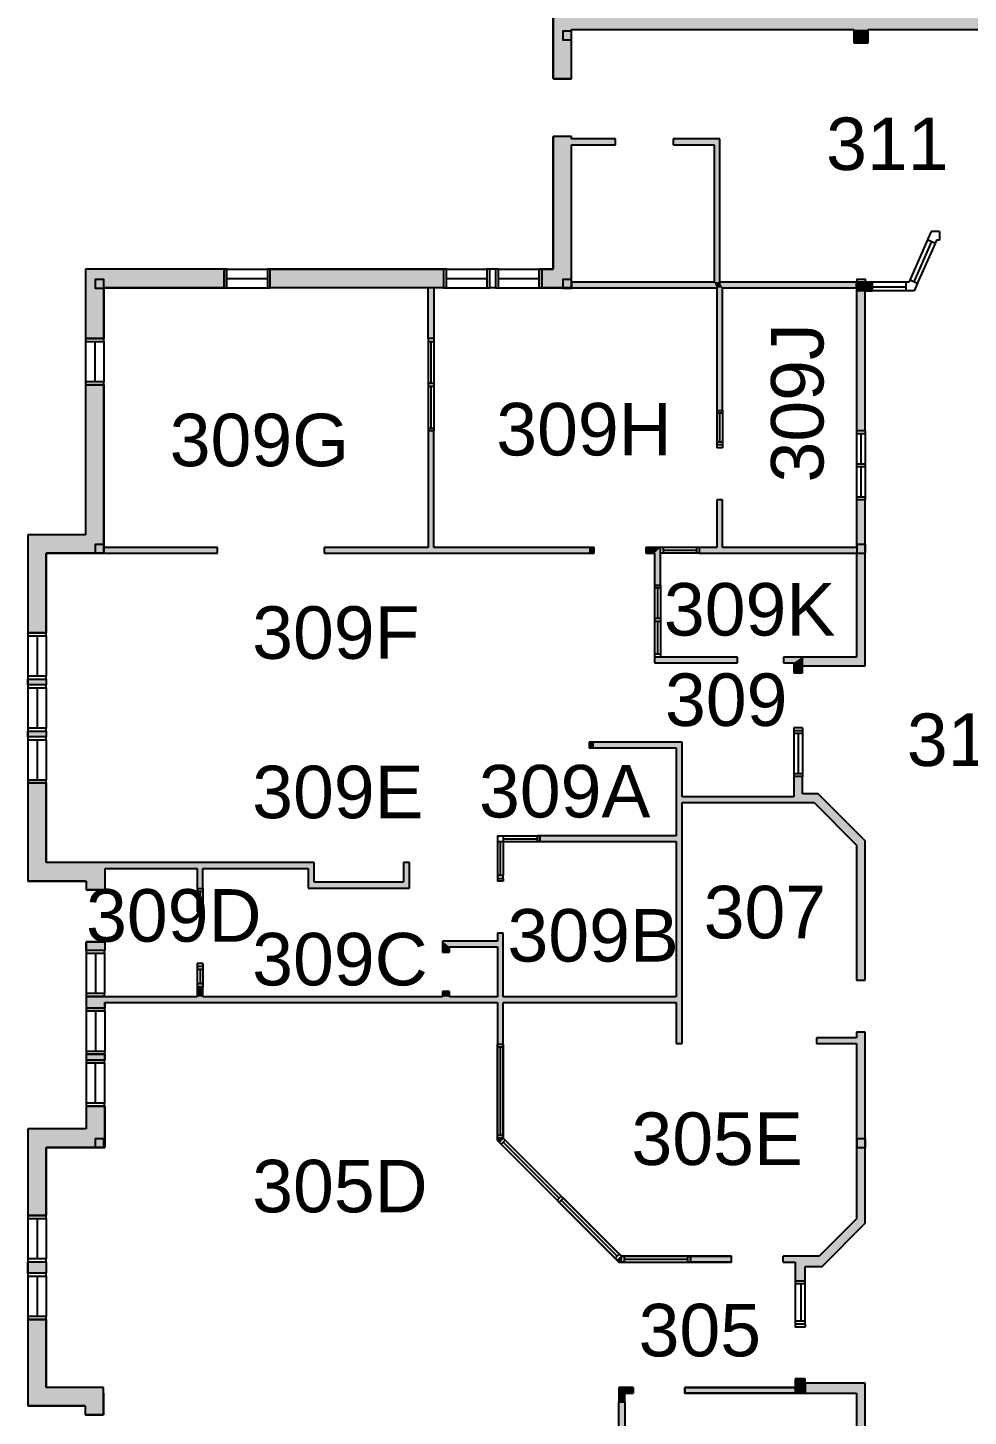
# Model space of a CAD drawing. Extents: x 17496 to 132343, y 22085 to 108769.
# Drawn here: x 17496 to 33788, y 45041 to 69098 of the extents above; entities that cross this region are included whole.
import ezdxf

# ---------------------------------------------------------------- set-up
doc = ezdxf.new("R2010")
doc.units = 0
doc.header["$LTSCALE"] = 500
doc.layers.get('0').update_dxf_attribs({"linetype": 'CONTINUOUS'})
for name, color, linetype in [('ROOM_NUMBERS', 7, 'CONTINUOUS'), ('SC1', 7, 'CONTINUOUS'), ('SOLID', 7, 'CONTINUOUS'), ('WALLS', 7, 'CONTINUOUS'), ('WINDOWS', 7, 'CONTINUOUS')]:
    doc.layers.add(name, color=color, linetype=linetype)
doc.styles.add('STANDARD_2', font='arial.ttf')

# ---------------------------------------------------------------- blocks, each defined once
blk = doc.blocks.new('A1001DAJ', base_point=(395.214, 332.451))
for p, q in [((395.214, 333.451), (395.214, 332.451)), ((396.214, 333.451), (395.214, 333.451)), ((396.214, 332.451), (396.214, 333.451)), ((395.214, 332.451), (396.214, 332.451))]:
    blk.add_line(p, q)
blk = doc.blocks.new('*U50')
at = {"layer": 'SOLID'}
for points in [[(40450, 62352), (40450, 62604), (40590, 62352)], [(40590, 62352), (40450, 62604), (40590, 62604)], [(40350, 61439), (40350, 62502), (40379, 61439)], [(40379, 61439), (40350, 62502), (40379, 62502)], [(40379, 61439), (40379, 62502), (40450, 61439)], [(40450, 61439), (40379, 62502), (40450, 62502)], [(40590, 62352), (40590, 62520), (40682, 62352)], [(40682, 62352), (40590, 62520), (40682, 62520)], [(40682, 62352), (40682, 62520), (40832, 62352)], [(40832, 62352), (40682, 62520), (40832, 62520)], [(40832, 62352), (40832, 62520), (44473, 62352)], [(44473, 62352), (40832, 62520), (44473, 62520)], [(44473, 62352), (44473, 62520), (44520, 62352)], [(44520, 62352), (44473, 62520), (44520, 62520)], [(44520, 49328), (44520, 62520), (44670, 49328)], [(44670, 49328), (44520, 62520), (44670, 62520)], [(44670, 62352), (44670, 62520), (44699, 62352)], [(44699, 62352), (44670, 62520), (44699, 62520)], [(44699, 62352), (44699, 62520), (44840, 62352)], [(44840, 62352), (44699, 62520), (44840, 62520)], [(44840, 62352), (44840, 62520), (47697, 62352)], [(47697, 62352), (44840, 62520), (47697, 62520)], [(47697, 62352), (47697, 62520), (48748, 62352)], [(48748, 62352), (47697, 62520), (48748, 62520)], [(49648, 62352), (49648, 62520), (49970, 62352)], [(49970, 62352), (49648, 62520), (49970, 62520)], [(49970, 62352), (49970, 62520), (50924, 62352)], [(50924, 62352), (49970, 62520), (50924, 62520)], [(40275, 61439), (40275, 61563), (40303, 61439)], [(40303, 61439), (40275, 61563), (40303, 61563)], [(40303, 61439), (40303, 61563), (40350, 61439)], [(40350, 61439), (40303, 61563), (40350, 61563)], [(40350, 59102), (40350, 60126), (40379, 59102)], [(40379, 59102), (40350, 60126), (40379, 60126)], [(40379, 59102), (40379, 60126), (40450, 59102)], [(40450, 59102), (40379, 60126), (40450, 60126)], [(40450, 59908), (40450, 60008), (40590, 59908)], [(40590, 59908), (40450, 60008), (40590, 60008)], [(40590, 59908), (40590, 60008), (40682, 59908)], [(40682, 59908), (40590, 60008), (40682, 60008)], [(40682, 59908), (40682, 60008), (40832, 59908)], [(40832, 59908), (40682, 60008), (40832, 60008)], [(40832, 59908), (40832, 60008), (44473, 59908)], [(44473, 59908), (40832, 60008), (44473, 60008)], [(44473, 59908), (44473, 60008), (44520, 59908)], [(44520, 59908), (44473, 60008), (44520, 60008)], [(28355, 58095), (28355, 58195), (29789, 58095)], [(29789, 58095), (28355, 58195), (29789, 58195)], [(40350, 57378), (40350, 57702), (40379, 57378)], [(40379, 57378), (40350, 57702), (40379, 57702)], [(40379, 57378), (40379, 57702), (40450, 57378)], [(40450, 57378), (40379, 57702), (40450, 57702)], [(40450, 57483), (40450, 57583), (40590, 57483)], [(40590, 57483), (40450, 57583), (40590, 57583)], [(40590, 57483), (40590, 57583), (40682, 57483)], [(40682, 57483), (40590, 57583), (40682, 57583)], [(40682, 57483), (40682, 57583), (40832, 57483)], [(40832, 57483), (40682, 57583), (40832, 57583)], [(40832, 57483), (40832, 57583), (44473, 57483)], [(44473, 57483), (40832, 57583), (44473, 57583)], [(44473, 57483), (44473, 57583), (44520, 57483)], [(44520, 57483), (44473, 57583), (44520, 57583)], [(40350, 54051), (40350, 55978), (40379, 54051)], [(40379, 54051), (40350, 55978), (40379, 55978)], [(40379, 54051), (40379, 55978), (40450, 54051)], [(40450, 54051), (40379, 55978), (40450, 55978)], [(40450, 55058), (40450, 55158), (40590, 55058)], [(40590, 55058), (40450, 55158), (40590, 55158)], [(40590, 55058), (40590, 55158), (40682, 55058)], [(40682, 55058), (40590, 55158), (40682, 55158)], [(40682, 55058), (40682, 55158), (40832, 55058)], [(40832, 55058), (40682, 55158), (40832, 55158)], [(40832, 55058), (40832, 55158), (44473, 55058)], [(44473, 55058), (40832, 55158), (44473, 55158)], [(44473, 55058), (44473, 55158), (44520, 55058)], [(44520, 55058), (44473, 55158), (44520, 55158)], [(40350, 52368), (40303, 52414), (40350, 52460)], [(40350, 52368), (40350, 52651), (40379, 52338)], [(40379, 52338), (40350, 52651), (40379, 52651)], [(40379, 52338), (40379, 52651), (40450, 52409)], [(40450, 52409), (40379, 52651), (40450, 52651)], [(40450, 52409), (40450, 52533), (40590, 52409)], [(40590, 52409), (40450, 52533), (40590, 52533)], [(40590, 52409), (40590, 52533), (40682, 52409)], [(40682, 52409), (40590, 52533), (40682, 52533)], [(40682, 52409), (40682, 52533), (40832, 52409)], [(40832, 52409), (40682, 52533), (40832, 52533)], [(40832, 52409), (40832, 52533), (44473, 52409)], [(44473, 52409), (40832, 52533), (44473, 52533)], [(44473, 52409), (44473, 52533), (44520, 52409)], [(44520, 52409), (44473, 52533), (44520, 52533)], [(39667, 51626), (39131, 51242), (39667, 51778)], [(39667, 51626), (39667, 51778), (39705, 51664)], [(39705, 51664), (39667, 51778), (39705, 51740)], [(39705, 51664), (39705, 51740), (39743, 51702)], [(39131, 51090), (39131, 51242), (39667, 51626)], [(39105, 49240), (39005, 51116), (39105, 51216)], [(39005, 49240), (39005, 51116), (39105, 49240)], [(39131, 51090), (39105, 51216), (39131, 51242)], [(39105, 51064), (39105, 51216), (39131, 51090)], [(44670, 49328), (44670, 49848), (44699, 49328)], [(44699, 49328), (44670, 49848), (44699, 49848)], [(44699, 49328), (44699, 49848), (44840, 49328)], [(44840, 49328), (44699, 49848), (44840, 49848)], [(44840, 49528), (44840, 49848), (47697, 49528)], [(47697, 49528), (44840, 49848), (47697, 49848)], [(39105, 49240), (39105, 49340), (39131, 49240)], [(39131, 49240), (39105, 49340), (39131, 49340)], [(39131, 49240), (39131, 49340), (39667, 49240)], [(39667, 49240), (39131, 49340), (39667, 49340)], [(39667, 49240), (39667, 49340), (39705, 49240)], [(39705, 49240), (39667, 49340), (39705, 49340)], [(39705, 48090), (39705, 49340), (39743, 48090)], [(39743, 48090), (39705, 49340), (39743, 49340)], [(39743, 48090), (39743, 49340), (39805, 48090)], [(39805, 48090), (39743, 49340), (39805, 49340)], [(39005, 47440), (39005, 48240), (39105, 47440)], [(39105, 47440), (39005, 48240), (39105, 48240)], [(39105, 47440), (39105, 48240), (39131, 47440)], [(39131, 47440), (39105, 48240), (39131, 48240)], [(39131, 48090), (39131, 48240), (39667, 48090)], [(39667, 48090), (39131, 48240), (39667, 48240)], [(39667, 48090), (39667, 48240), (39705, 48090)], [(39705, 48090), (39667, 48240), (39705, 48240)], [(39805, 48090), (39805, 48240), (40275, 48090)], [(40275, 48090), (39805, 48240), (40275, 48240)], [(40275, 48090), (40275, 48240), (40303, 48090)], [(40303, 48090), (40275, 48240), (40303, 48240)], [(40303, 48090), (40303, 48240), (40350, 48090)], [(40350, 48090), (40303, 48240), (40350, 48240)], [(40350, 48090), (40350, 48240), (40379, 48090)], [(40379, 48090), (40350, 48240), (40379, 48240)], [(40379, 48090), (40379, 48240), (40450, 48090)], [(40450, 48090), (40379, 48240), (40450, 48240)], [(40450, 48090), (40450, 48240), (40590, 48090)], [(40590, 48090), (40450, 48240), (40590, 48240)], [(40590, 48090), (40590, 48240), (40682, 48090)], [(40682, 48090), (40590, 48240), (40682, 48240)], [(40682, 47066), (40682, 48240), (40832, 47066)], [(40832, 47066), (40682, 48240), (40832, 48240)], [(44520, 46298), (44520, 47728), (44670, 46148)], [(44670, 46148), (44520, 47728), (44670, 47728)], [(44670, 46148), (44670, 47728), (44699, 46119)], [(44699, 46119), (44670, 47728), (44699, 47728)], [(44699, 46119), (44699, 47728), (44840, 46260)], [(44840, 46260), (44699, 47728), (44840, 47728)], [(38905, 47440), (38905, 47590), (39005, 47440)], [(39005, 47440), (38905, 47590), (39005, 47590)], [(40832, 47440), (40832, 47590), (44473, 47440)], [(44473, 47440), (40832, 47590), (44473, 47590)], [(44473, 47440), (44473, 47590), (44520, 47440)], [(44520, 47440), (44473, 47590), (44520, 47590)], [(44520, 46298), (44473, 46345), (44520, 46393)]]:
    blk.add_solid(points, dxfattribs=at)
blk = doc.blocks.new('*U51')
at = {"layer": 'SOLID'}
for points in [[(24430, 59993), (24430, 62113), (24530, 59993)], [(24530, 59993), (24430, 62113), (24530, 62113)], [(18816, 59993), (18816, 60093), (20780, 59993)], [(20780, 59993), (18816, 60093), (20780, 60093)], [(22630, 59993), (22630, 60093), (24430, 59993)], [(24430, 59993), (22630, 60093), (24430, 60093)], [(24530, 59993), (24530, 60093), (27220, 59993)], [(27220, 59993), (24530, 60093), (27220, 60093)], [(27220, 59993), (27220, 60093), (27305, 59993)], [(27305, 59993), (27220, 60093), (27305, 60093)], [(28205, 59993), (28205, 60093), (28355, 59993)], [(28355, 59993), (28205, 60093), (28355, 60093)], [(28355, 59443), (28355, 60093), (28455, 59443)], [(28455, 59443), (28355, 60093), (28455, 60093)], [(27220, 56622), (27220, 56722), (27305, 56622)], [(27305, 56622), (27220, 56722), (27305, 56722)], [(27305, 56622), (27305, 56722), (27890, 56621)], [(27890, 56621), (27305, 56722), (27890, 56721)]]:
    blk.add_solid(points, dxfattribs=at)
blk = doc.blocks.new('*U53')
at = {"layer": 'SOLID'}
for points in [[(18506, 53113), (18506, 53263), (18830, 53113)], [(18830, 53113), (18506, 53263), (18830, 53263)]]:
    blk.add_solid(points, dxfattribs=at)
blk = doc.blocks.new('*U78')
at = {"layer": 'SOLID'}
for points in [[(28881, 45438), (28881, 45538), (30789, 45438)], [(30789, 45438), (28881, 45538), (30789, 45538)]]:
    blk.add_solid(points, dxfattribs=at)
blk = doc.blocks.new('*U79')
at = {"layer": 'SOLID'}
for points in [[(27737, 44390), (27737, 45290), (27837, 44390)], [(27837, 44390), (27737, 45290), (27837, 45290)]]:
    blk.add_solid(points, dxfattribs=at)
blk = doc.blocks.new('*U80')
at = {"layer": 'SOLID'}
for points in [[(28979, 47712), (28979, 47812), (29683, 47712)], [(29683, 47712), (28979, 47812), (29683, 47812)]]:
    blk.add_solid(points, dxfattribs=at)
blk = doc.blocks.new('*U85')
at = {"layer": 'SOLID'}
for points in [[(21696, 64593), (21696, 64913), (24700, 64593)], [(24700, 64593), (21696, 64913), (24700, 64913)]]:
    blk.add_solid(points, dxfattribs=at)

msp = doc.modelspace()

# ---------------------------------------------------------------- linework, layer by layer
at = {"layer": 'SC1', "flags": 128}
for points in [[(26916, 68888), (26916, 69038), (26766, 69038), (26766, 68888)], [(32006, 68888), (32006, 69038), (31856, 69038), (31856, 68888)], [(18816, 64588), (18816, 64738), (18666, 64738), (18666, 64588)], [(26916, 64588), (26916, 64738), (26766, 64738), (26766, 64588)], [(32006, 64588), (32006, 64738), (31856, 64738), (31856, 64588)], [(18816, 59993), (18816, 60143), (18666, 60143), (18666, 59993)], [(32006, 59993), (32006, 60143), (31856, 60143), (31856, 59993)], [(18816, 49698), (18816, 49848), (18666, 49848), (18666, 49698)], [(32006, 49698), (32006, 49848), (31856, 49848), (31856, 49698)]]:
    msp.add_lwpolyline(points, close=True, dxfattribs=at)
at = {"layer": 'SOLID'}
for p, q in [((26916, 64693), (26916, 64593)), ((31855, 64593), (31855, 64693)), ((32005, 64538), (31855, 64538)), ((30914, 58045), (30914, 58195)), ((30789, 45538), (30789, 45438)), ((30965, 45614), (30965, 45438))]:
    msp.add_line(p, q, dxfattribs=at)
msp.add_lwpolyline([(21696, 64913), (24700, 64913), (24700, 64593), (21696, 64593)], close=True, dxfattribs=at)
for points in [[(26916, 71768), (26596, 71768), (26916, 68214), (26596, 68214)], [(52206, 69268), (52101, 69068), (26916, 69268), (26916, 69068)], [(31804, 69068), (32055, 69068), (31804, 68837), (32055, 68837)], [(26916, 67214), (26596, 67214), (26916, 64593), (26596, 64913)], [(27676, 67171), (27676, 67071), (26916, 67171), (26916, 67071)], [(28676, 67171), (28676, 67071), (29486, 67171), (29386, 67071)], [(29486, 67171), (29386, 67071), (29486, 64693), (29386, 64693)], [(18816, 63713), (18496, 63713), (18816, 64593), (18496, 64913)], [(18816, 64593), (18496, 64913), (20896, 64593), (20896, 64913)], [(26916, 64593), (26596, 64913), (26400, 64593), (26400, 64913)], [(24430, 64593), (24530, 64593), (24430, 63713), (24530, 63713)], [(29386, 64693), (29430, 64593), (26916, 64693), (26916, 64593)], [(29486, 64693), (29386, 64693), (29530, 64593), (29430, 64593)], [(29530, 64593), (29430, 64593), (29530, 62469), (29430, 62469)], [(31855, 64693), (31855, 64593), (29486, 64693), (29530, 64593)], [(32130, 64690), (32130, 64538), (31855, 64693), (31855, 64538)], [(32005, 64538), (31855, 64538), (32005, 62119), (31855, 62119)], [(18496, 62913), (18816, 62913), (18496, 60313), (18816, 59993)], [(24430, 62113), (24530, 62113), (24430, 60093), (24530, 60093)], [(29430, 60093), (29530, 60093), (29430, 60919), (29530, 60919)], [(32005, 60919), (31855, 60919), (32005, 58045), (31855, 58195)], [(17496, 58613), (17816, 58613), (17496, 60313), (17816, 59993)], [(17496, 60313), (17816, 59993), (18496, 60313), (18816, 59993)], [(18816, 60093), (18816, 59993), (20780, 60093), (20780, 59993)], [(27305, 60093), (27305, 59993), (22624, 60091), (22630, 59993)], [(28455, 60093), (28355, 59993), (28205, 60093), (28205, 59993)], [(28455, 59443), (28355, 59443), (28455, 60093), (28355, 59993)], [(31855, 60093), (31855, 59993), (29129, 60093), (29129, 59993)], [(29789, 58195), (29789, 58095), (28355, 58195), (28355, 58095)], [(30764, 58095), (30914, 58195), (30589, 58095), (30589, 58195)], [(30764, 57919), (30914, 57919), (30764, 58095), (30914, 58195)], [(31855, 58195), (32005, 58045), (30914, 58195), (30914, 58045)], [(17496, 57813), (17496, 57713), (17816, 57813), (17816, 57713)], [(17816, 56913), (17816, 56813), (17496, 56913), (17496, 56813)], [(27220, 56722), (27220, 56622), (28830, 56721), (28730, 56621)], [(28830, 56721), (28730, 56621), (28830, 51497), (28730, 51497)], [(30914, 56123), (30764, 56123), (30914, 55823), (30764, 55773)], [(17496, 56013), (17816, 56013), (17496, 54313), (17813, 54625)], [(31191, 55823), (31118, 55673), (30914, 55823), (30764, 55773)], [(32005, 55008), (31855, 54935), (31191, 55823), (31118, 55673)], [(30764, 55773), (31118, 55673), (28830, 55773), (28830, 55673)], [(26369, 55097), (26368, 54997), (28730, 55097), (28730, 54997)], [(32005, 52597), (31855, 52597), (32005, 55008), (31855, 54935)], [(17813, 54625), (17496, 54313), (18830, 54633), (18506, 54313)], [(18506, 54163), (18835, 54164), (18506, 54313), (18830, 54633)], [(22455, 54633), (22355, 54533), (18830, 54633), (18831, 54533)], [(22455, 54292), (22355, 54192), (22455, 54633), (22355, 54533)], [(24007, 54633), (24107, 54633), (24007, 54292), (24107, 54192)], [(20530, 54533), (20430, 54533), (20530, 54183), (20430, 54183)], [(24007, 54292), (24107, 54192), (22455, 54292), (22355, 54192)], [(25631, 53409), (25731, 53409), (25631, 51485), (25731, 51485)], [(24804, 53080), (24680, 53080), (24804, 53171), (24680, 53271)], [(24804, 53171), (24680, 53271), (25631, 53171), (25631, 53271)], [(20530, 52483), (20430, 52483), (20530, 52308), (20430, 52308)], [(18507, 52313), (18510, 52113), (18827, 52313), (18830, 52113)], [(25631, 52308), (25631, 52208), (18830, 52308), (18830, 52208)], [(24804, 52308), (24680, 52308), (24804, 52398), (24680, 52398)], [(28730, 52308), (28730, 52208), (25731, 52308), (25731, 52208)], [(31855, 51497), (31855, 51597), (31160, 51497), (31160, 51597)], [(32005, 51697), (31855, 51697), (32005, 48386), (31855, 48459)], [(18510, 51313), (18506, 51213), (18830, 51313), (18826, 51213)], [(18506, 50018), (18830, 49698), (18506, 50413), (18826, 50413)], [(17496, 48518), (17816, 48518), (17496, 50018), (17816, 49698)], [(17496, 50018), (17816, 49698), (18506, 50018), (18830, 49698)], [(25731, 49860), (25631, 49860), (25660, 49789), (25631, 49819)], [(32005, 48386), (31855, 48459), (31255, 47636), (31208, 47812)], [(17496, 47718), (17496, 47518), (17816, 47718), (17816, 47518)], [(27708, 47741), (27737, 47712), (27779, 47812), (27779, 47712)], [(30583, 47812), (30583, 47712), (31208, 47812), (30789, 47712)], [(31208, 47812), (30789, 47712), (31255, 47636), (30965, 47636)], [(30789, 47712), (30965, 47636), (30789, 47386), (30965, 47386)], [(17816, 45538), (17496, 45218), (17816, 46718), (17496, 46718)], [(18809, 45538), (18489, 45218), (17816, 45538), (17496, 45218)], [(18809, 45063), (18489, 45063), (18809, 45538), (18489, 45218)], [(27837, 45290), (27737, 45290), (27837, 45438), (27737, 45538)], [(27981, 45538), (27981, 45438), (27737, 45538), (27837, 45438)], [(30965, 45686), (30789, 45686), (30965, 45614), (30789, 45538)], [(30789, 45538), (30965, 45614), (30789, 45438), (30965, 45438)], [(30965, 45614), (30965, 45438), (32005, 45614), (31855, 45438)], [(32005, 42634), (31855, 42634), (32005, 45614), (31855, 45438)]]:
    msp.add_solid(points, dxfattribs=at)
at = {"layer": 'WALLS'}
for p, q in [((26596, 68214), (26596, 71768)), ((26596, 71768), (26596, 68214)), ((26916, 68214), (26916, 69068)), ((26916, 68214), (26916, 69068)), ((26916, 69068), (31804, 69068)), ((31804, 69068), (31804, 68837)), ((32055, 68837), (32055, 69068)), ((32055, 69068), (35061, 69068)), ((31804, 68837), (32055, 68837)), ((26916, 68214), (26596, 68214)), ((26596, 68214), (26916, 68214)), ((26916, 67214), (26596, 67214)), ((26596, 64913), (26596, 67214)), ((26916, 67214), (26596, 67214)), ((26596, 67214), (26596, 64913)), ((26916, 67171), (26916, 67214)), ((26916, 67171), (26916, 67214)), ((27676, 67171), (26916, 67171)), ((27676, 67071), (27676, 67171)), ((29486, 67171), (28676, 67171)), ((28676, 67171), (28676, 67071)), ((29487, 64689), (29486, 67171)), ((26916, 64693), (26916, 67071)), ((26916, 64693), (26916, 67071)), ((26916, 67071), (27676, 67071)), ((27676, 67071), (27676, 67071)), ((28676, 67071), (29386, 67071)), ((29386, 67071), (29386, 64693)), ((18496, 64913), (18496, 63713)), ((20896, 64913), (18496, 64913)), ((18496, 64913), (18496, 63713)), ((20896, 64913), (18496, 64913)), ((18496, 64913), (18496, 64913)), ((20896, 64593), (20896, 64913)), ((24700, 64913), (21696, 64913)), ((21696, 64593), (21696, 64913)), ((21696, 64913), (24700, 64913)), ((24700, 64913), (24700, 64593)), ((26596, 64913), (26400, 64913)), ((26400, 64913), (26400, 64593)), ((26402, 64913), (26596, 64913)), ((18816, 64593), (18816, 63713)), ((20896, 64593), (18816, 64593)), ((18816, 63713), (18816, 64593)), ((18816, 64593), (20896, 64593)), ((24430, 64593), (21696, 64593)), ((24430, 64593), (21696, 64593)), ((24430, 63713), (24430, 64593)), ((24700, 64593), (24530, 64593)), ((24700, 64593), (24530, 64593)), ((24530, 64593), (24530, 63713)), ((26916, 64593), (26400, 64593)), ((26400, 64593), (29430, 64593)), ((29386, 64693), (26916, 64693)), ((29430, 64593), (29430, 62469)), ((32130, 64690), (29487, 64689)), ((29530, 62469), (29530, 64593)), ((29530, 64593), (31855, 64593)), ((31855, 64593), (31855, 62119)), ((32005, 62119), (32005, 64538)), ((32005, 64538), (32130, 64538)), ((32130, 64538), (32130, 64690)), ((18496, 63713), (18816, 63713)), ((24530, 63713), (24430, 63713)), ((18496, 62913), (18496, 60313)), ((18496, 62913), (18496, 60313)), ((18816, 62913), (18496, 62913)), ((18816, 62913), (18816, 59993)), ((18816, 60093), (18816, 62913)), ((29430, 62469), (29530, 62469)), ((24430, 62113), (24430, 60093)), ((24530, 62113), (24430, 62113)), ((24530, 60093), (24530, 62113)), ((31855, 62119), (32005, 62119)), ((29530, 60919), (29430, 60919)), ((29430, 60919), (29430, 60093)), ((29530, 60093), (29530, 60919)), ((32005, 60919), (31855, 60919)), ((31855, 60919), (31855, 60093)), ((32005, 58045), (32005, 60919)), ((18496, 60313), (17496, 60313)), ((17496, 60313), (17496, 58613)), ((18496, 60313), (17496, 60313)), ((17496, 60313), (17496, 58613)), ((17816, 59993), (17816, 58613)), ((18816, 59993), (17816, 59993)), ((17816, 58613), (17816, 59993)), ((17816, 59993), (20780, 59993)), ((20780, 60093), (18816, 60093)), ((20780, 59993), (20780, 60093)), ((24430, 60093), (22630, 60093)), ((22630, 60093), (22630, 59993)), ((22630, 59993), (27305, 59993)), ((27305, 60093), (24530, 60093)), ((27305, 59993), (27305, 60093)), ((28205, 60093), (28205, 59993)), ((28455, 60093), (28205, 60093)), ((28205, 59993), (28355, 59993)), ((28355, 59993), (28355, 59443)), ((28455, 59443), (28455, 60093)), ((29129, 60093), (29129, 59993)), ((29430, 60093), (29129, 60093)), ((29129, 59993), (31855, 59993)), ((31855, 60093), (29530, 60093)), ((31855, 59993), (31855, 58195)), ((28355, 59443), (28455, 59443)), ((17496, 58613), (17816, 58613)), ((28355, 58195), (28355, 58095)), ((29789, 58195), (28355, 58195)), ((28355, 58095), (29789, 58095)), ((29789, 58095), (29789, 58195)), ((31855, 58195), (30589, 58195)), ((30589, 58195), (30589, 58095)), ((30589, 58095), (30764, 58095)), ((30764, 58095), (30764, 57919)), ((30914, 57919), (30914, 58045)), ((30914, 58045), (32005, 58045)), ((30764, 57919), (30914, 57919)), ((28830, 56721), (27220, 56722)), ((27220, 56722), (27220, 56622)), ((27220, 56622), (28730, 56621)), ((28730, 56621), (28730, 55097)), ((28830, 55773), (28830, 56721)), ((30914, 56123), (30764, 56123)), ((30764, 56123), (30764, 55773)), ((30914, 55823), (30914, 56123)), ((17496, 56013), (17496, 54313)), ((17496, 56013), (17496, 54313)), ((17813, 56013), (17496, 56013)), ((17816, 56013), (17816, 54633)), ((17816, 54633), (17816, 56013)), ((31191, 55823), (30914, 55823)), ((32005, 55008), (31191, 55823)), ((30764, 55773), (28830, 55773)), ((28830, 51497), (28830, 55673)), ((28830, 55673), (31118, 55673)), ((31118, 55673), (31855, 54935)), ((26369, 55097), (26368, 54997)), ((28730, 55097), (26369, 55097)), ((26368, 54997), (28730, 54997)), ((28730, 54997), (28730, 52308)), ((31855, 54935), (31855, 52597)), ((32005, 52597), (32005, 55008)), ((22455, 54633), (17816, 54633)), ((18830, 54633), (17830, 54633)), ((22455, 54292), (22455, 54633)), ((24107, 54633), (24007, 54633)), ((24007, 54633), (24007, 54292)), ((24107, 54192), (24107, 54633)), ((18830, 54533), (18830, 54167)), ((18835, 54164), (18835, 54533)), ((18835, 54533), (20430, 54533)), ((20430, 54533), (20430, 54183)), ((20530, 54183), (20530, 54533)), ((20530, 54533), (22355, 54533)), ((22355, 54533), (22355, 54192)), ((18506, 54313), (17496, 54313)), ((17496, 54313), (18506, 54313)), ((18506, 54313), (18506, 54163)), ((18506, 54313), (18506, 54163)), ((18506, 54163), (18835, 54164)), ((18830, 54163), (18506, 54163)), ((20430, 54183), (20530, 54183)), ((22355, 54192), (24107, 54192)), ((24007, 54292), (22455, 54292)), ((25731, 53409), (25631, 53409)), ((25631, 53409), (25631, 53271)), ((25731, 52308), (25731, 53409)), ((18830, 53263), (18506, 53263)), ((18506, 53213), (18506, 53113)), ((18830, 53263), (18830, 53208)), ((18830, 53213), (18830, 53113)), ((25631, 53271), (24680, 53271)), ((24680, 53271), (24680, 53080)), ((24804, 53080), (24804, 53171)), ((24804, 53171), (25631, 53171)), ((25631, 53171), (25631, 52308)), ((24680, 53080), (24804, 53080)), ((20530, 52483), (20430, 52483)), ((20430, 52483), (20430, 52308)), ((20530, 52308), (20530, 52483)), ((31855, 52597), (32005, 52597)), ((18507, 52313), (18506, 52113)), ((18827, 52313), (18507, 52313)), ((18827, 52308), (18827, 52313)), ((20430, 52308), (18827, 52308)), ((18830, 52113), (18830, 52208)), ((18830, 52208), (25631, 52208)), ((24680, 52308), (20530, 52308)), ((24804, 52398), (24680, 52398)), ((24680, 52398), (24680, 52308)), ((24804, 52308), (24804, 52398)), ((25631, 52308), (24804, 52308)), ((25631, 52208), (25631, 51483)), ((28730, 52308), (25731, 52308)), ((25731, 51483), (25731, 52208)), ((25731, 52208), (28730, 52208)), ((28730, 52208), (28730, 51497)), ((18506, 52113), (18830, 52113)), ((25631, 51485), (25731, 51485)), ((28730, 51497), (28830, 51497)), ((31855, 51597), (31160, 51597)), ((31160, 51597), (31160, 51497)), ((31160, 51497), (31855, 51497)), ((31855, 51697), (31855, 51597)), ((32005, 51697), (31855, 51697)), ((31855, 51497), (31855, 48459)), ((32005, 48386), (32005, 51697)), ((18506, 50417), (18506, 50018)), ((18506, 50413), (18506, 50018)), ((18830, 50413), (18506, 50413)), ((18830, 50417), (18830, 49698)), ((18830, 49698), (18830, 50413)), ((18506, 50018), (17496, 50018)), ((17496, 50018), (17496, 48518)), ((18506, 50018), (17496, 50018)), ((17496, 50018), (17496, 48518)), ((17816, 49698), (17816, 48518)), ((18830, 49698), (17816, 49698)), ((17816, 48518), (17816, 49698)), ((17816, 49698), (18830, 49698)), ((17496, 48518), (17816, 48518)), ((31855, 48459), (31208, 47812)), ((31255, 47636), (32005, 48386)), ((27779, 47812), (27708, 47741)), ((29683, 47812), (29683, 47712)), ((31208, 47812), (30583, 47812)), ((30583, 47712), (30583, 47812)), ((30583, 47712), (30789, 47712)), ((30789, 47712), (30789, 47386)), ((30965, 47386), (30965, 47636)), ((30965, 47636), (31255, 47636)), ((30789, 47386), (30965, 47386)), ((17496, 46718), (17496, 45218)), ((17496, 46718), (17496, 45218)), ((17816, 46718), (17496, 46718)), ((17816, 46718), (17816, 45538)), ((17816, 45538), (17816, 46718)), ((18809, 45538), (17816, 45538)), ((18809, 45063), (18809, 45538)), ((27737, 45538), (27737, 45290)), ((27981, 45538), (27737, 45538)), ((27981, 45538), (27981, 45438)), ((30789, 45538), (28881, 45538)), ((28881, 45538), (28881, 45438)), ((30965, 45686), (30789, 45686)), ((30789, 45686), (30789, 45538)), ((30965, 45614), (30965, 45686)), ((32005, 45614), (30965, 45614)), ((32005, 42634), (32005, 45614)), ((18809, 45438), (18809, 45063)), ((27737, 45290), (27837, 45290)), ((27837, 45290), (27837, 45438)), ((27837, 45438), (27981, 45438)), ((28881, 45438), (31855, 45438)), ((31855, 45438), (31855, 43168)), ((18489, 45218), (17496, 45218)), ((17496, 45218), (18489, 45218)), ((18489, 45218), (18489, 45063)), ((18489, 45218), (18489, 45063)), ((18809, 45063), (18489, 45063)), ((18489, 45063), (18809, 45063))]:
    msp.add_line(p, q, dxfattribs=at)
for points in [[(17496, 57813), (17816, 57813), (17816, 57713), (17496, 57713)], [(17496, 56913), (17816, 56913), (17816, 56813), (17496, 56813)], [(18506, 53263), (18830, 53263), (18830, 53113), (18506, 53113)], [(18506, 51213), (18830, 51213), (18830, 51313), (18506, 51313)], [(17816, 47518), (17496, 47518), (17496, 47718), (17816, 47718)], [(28979, 47812), (29683, 47812), (29683, 47712), (28979, 47712)], [(28881, 45538), (30789, 45538), (30789, 45438), (28881, 45438)], [(27737, 45290), (27837, 45290), (27837, 44390), (27737, 44390)]]:
    msp.add_lwpolyline(points, close=True, dxfattribs=at)
at = {"layer": 'WINDOWS'}
for p, q in [((33147, 65569), (33084, 65427)), ((33291, 65569), (33147, 65569)), ((33291, 65569), (33291, 65419)), ((33082, 65423), (32774, 64726)), ((32849, 64698), (33157, 65394)), ((33214, 65363), (32905, 64665)), ((33080, 65429), (33216, 65368)), ((33239, 65419), (33216, 65368)), ((33291, 65419), (33239, 65419)), ((20946, 64913), (21646, 64913)), ((20946, 64753), (21646, 64753)), ((24750, 64913), (25450, 64913)), ((24750, 64753), (25450, 64753)), ((25600, 64913), (25500, 64913)), ((25650, 64913), (26402, 64913)), ((25650, 64753), (26350, 64753)), ((32774, 64726), (32758, 64690)), ((32776, 64731), (32909, 64671)), ((20946, 64593), (21646, 64593)), ((24750, 64593), (25450, 64593)), ((25600, 64593), (25500, 64593)), ((25650, 64593), (26350, 64593)), ((32705, 64690), (32130, 64690)), ((32130, 64610), (32705, 64610)), ((32705, 64540), (32130, 64540)), ((32758, 64690), (32705, 64690)), ((32705, 64690), (32705, 64540)), ((32756, 64540), (32705, 64540)), ((32851, 64540), (32755, 64540)), ((32909, 64671), (32851, 64540)), ((18496, 63663), (18496, 62963)), ((18656, 63663), (18656, 62963)), ((18816, 63663), (18816, 62963)), ((24430, 63713), (24430, 62113)), ((24430, 63663), (24530, 63663)), ((24480, 63663), (24480, 62938)), ((24530, 63713), (24530, 62113)), ((24430, 62938), (24530, 62938)), ((24430, 62888), (24530, 62888)), ((24480, 62888), (24480, 62163)), ((29430, 62469), (29430, 61869)), ((29530, 62419), (29430, 62419)), ((29480, 62419), (29480, 61919)), ((29530, 62469), (29530, 61869)), ((24430, 62163), (24530, 62163)), ((31855, 62119), (31855, 60919)), ((31855, 62069), (32005, 62069)), ((31930, 62069), (31930, 61544)), ((32005, 62119), (32005, 60919)), ((29530, 61919), (29430, 61919)), ((29530, 61869), (29430, 61869)), ((29430, 61869), (29430, 61819)), ((29530, 61869), (29530, 61819)), ((29530, 61819), (29430, 61819)), ((31855, 61544), (32005, 61544)), ((31855, 61494), (32005, 61494)), ((31930, 61494), (31930, 60969)), ((31855, 60969), (32005, 60969)), ((28505, 60093), (28455, 60093)), ((29129, 60093), (28455, 60093)), ((29129, 59993), (28455, 59993)), ((28505, 60093), (28505, 59993)), ((29079, 60043), (28505, 60043)), ((29079, 60093), (29079, 59993)), ((28355, 59443), (28355, 58861)), ((28455, 59443), (28455, 58861)), ((28455, 59393), (28355, 59393)), ((28405, 59393), (28405, 58861)), ((28355, 58861), (28355, 58195)), ((28455, 58861), (28355, 58861)), ((28455, 58811), (28355, 58811)), ((28405, 58811), (28405, 58245)), ((28455, 58861), (28455, 58195)), ((17496, 58563), (17496, 57863)), ((17656, 58563), (17656, 57863)), ((17816, 58563), (17816, 57863)), ((28455, 58245), (28355, 58245)), ((17496, 57813), (17496, 57713)), ((17816, 57813), (17816, 57713)), ((17496, 57663), (17496, 56963)), ((17656, 57663), (17656, 56963)), ((17816, 57663), (17816, 56963)), ((17496, 56913), (17496, 56813)), ((17816, 56913), (17816, 56813)), ((30764, 56968), (30764, 56918)), ((30914, 56968), (30764, 56968)), ((30914, 56919), (30764, 56919)), ((30764, 56919), (30764, 56123)), ((30914, 56918), (30764, 56918)), ((30914, 56868), (30764, 56868)), ((30840, 56868), (30840, 56173)), ((30914, 56968), (30914, 56918)), ((30914, 56919), (30914, 56123)), ((17496, 56763), (17496, 56063)), ((17656, 56763), (17656, 56063)), ((17816, 56763), (17816, 56063)), ((30914, 56173), (30764, 56173)), ((25631, 55097), (25631, 54409)), ((25631, 55097), (26319, 55097)), ((25731, 55097), (25731, 54409)), ((25631, 54997), (26318, 54997)), ((25681, 54997), (25681, 54409)), ((25731, 55047), (26319, 55047)), ((20430, 54183), (20430, 53833)), ((20530, 54133), (20430, 54133)), ((20480, 54133), (20480, 53883)), ((20530, 54183), (20530, 53833)), ((25631, 54359), (25631, 54309)), ((25731, 54309), (25631, 54309)), ((25731, 54359), (25731, 54309)), ((20530, 53883), (20430, 53883)), ((20530, 53833), (20430, 53833)), ((20430, 53833), (20430, 53783)), ((20530, 53783), (20430, 53783)), ((20530, 53833), (20530, 53783)), ((18506, 53263), (18506, 53213)), ((18507, 53063), (18507, 52363)), ((18667, 53063), (18667, 52363)), ((18827, 53063), (18827, 52363)), ((20530, 52883), (20430, 52883)), ((20430, 52883), (20430, 52833)), ((20530, 52833), (20430, 52833)), ((20430, 52833), (20430, 52483)), ((20530, 52783), (20430, 52783)), ((20480, 52783), (20480, 52533)), ((20530, 52883), (20530, 52833)), ((20530, 52833), (20530, 52483)), ((20530, 52533), (20430, 52533)), ((18506, 52313), (18506, 52113)), ((18830, 52313), (18830, 52308)), ((18830, 52208), (18830, 52113)), ((18505, 52063), (18505, 51363)), ((18670, 52063), (18670, 51363)), ((18830, 52063), (18830, 51363)), ((18506, 51313), (18506, 51213)), ((18830, 51313), (18830, 51213)), ((25631, 51483), (25631, 50818)), ((25631, 49819), (25631, 51483)), ((25631, 51435), (25631, 49910)), ((25681, 51435), (25681, 49910)), ((25731, 51483), (25731, 50768)), ((25731, 49860), (25731, 51483)), ((25731, 51435), (25731, 49910)), ((18506, 51163), (18506, 50463)), ((18666, 51163), (18666, 50463)), ((18826, 51163), (18826, 50463)), ((25631, 50818), (25631, 50768)), ((25631, 50768), (25631, 50103)), ((25731, 50818), (25731, 50103)), ((25631, 49819), (27737, 47712)), ((25731, 49860), (27779, 47812)), ((25766, 49825), (27743, 47848)), ((27673, 47777), (25695, 49754)), ((25731, 49789), (26702, 48818)), ((26737, 48783), (27708, 47812)), ((17496, 48468), (17496, 47768)), ((17656, 48468), (17656, 47768)), ((17816, 48468), (17816, 47768)), ((17496, 47718), (17496, 47518)), ((17816, 47718), (17816, 47518)), ((27737, 47712), (29683, 47712)), ((29683, 47812), (27779, 47812)), ((27829, 47812), (28929, 47812)), ((27829, 47762), (28929, 47762)), ((27829, 47712), (28929, 47712)), ((17496, 47468), (17496, 46768)), ((17656, 47468), (17656, 46768)), ((17816, 47468), (17816, 46768)), ((30789, 47386), (30789, 46586)), ((30965, 47336), (30789, 47336)), ((30887, 47336), (30887, 46686)), ((30965, 46636), (30965, 47386)), ((30965, 46686), (30789, 46686)), ((30965, 46636), (30789, 46636)), ((30965, 46586), (30789, 46586)), ((30965, 46636), (30965, 46586))]:
    msp.add_line(p, q, dxfattribs=at)
for points in [[(25731, 51485), (25731, 51435), (25631, 51435), (25631, 51485)], [(25731, 49910), (25731, 49860), (25631, 49860), (25631, 49910)], [(25731, 49860), (25766, 49825), (25695, 49754), (25660, 49789)], [(26737, 48854), (26772, 48818), (26702, 48748), (26666, 48783)], [(27743, 47848), (27779, 47812), (27708, 47741), (27673, 47777)], [(27779, 47812), (27829, 47812), (27829, 47712), (27779, 47712)], [(28929, 47812), (28979, 47812), (28979, 47712), (28929, 47712)]]:
    msp.add_lwpolyline(points, close=True, dxfattribs=at)

# ---------------------------------------------------------------- block references
at = {"layer": 'SOLID'}
for name in ['*U85', '*U50', '*U51', '*U53', '*U80', '*U78', '*U79']:
    msp.add_blockref(name, (0, 0), dxfattribs=at)
at = {"layer": 'WINDOWS', "xscale": 50, "yscale": 320, "zscale": 50}
for p in [(20896, 64593), (21646, 64593), (24700, 64593), (25450, 64593), (25600, 64593), (26350, 64593)]:
    msp.add_blockref('A1001DAJ', p, dxfattribs=at)
at = {"layer": 'WINDOWS', "xscale": 50, "zscale": 50}
for p, yscale, rotation in [((18496, 63713), 320, 270), ((18496, 62963), 320, 270), ((17496, 58613), 320, 270.0000000000001), ((17496, 57863), 320, 270.0000000000001), ((17496, 57713), 320, 270.0000000000001), ((17496, 56963), 320, 270.0000000000001), ((17496, 56813), 320, 270.0000000000001), ((17496, 56063), 320, 270.0000000000001), ((26369, 55097), 100, 179.8290602948016), ((25731, 54359), 100, 89.82906029480158), ((18827, 53063), 320, 89.99999999999916), ((18827, 52313), 320, 89.99999999999916), ((18830, 52063), 320, 89.99999999999916), ((18830, 51313), 320, 89.99999999999916), ((18826, 51163), 320, 89.99999999999916), ((18826, 50413), 320, 89.99999999999916), ((17496, 48518), 320, 270.0000000000001), ((17496, 47768), 320, 270.0000000000001), ((17496, 47518), 320, 270.0000000000001), ((17496, 46768), 320, 270.0000000000001)]:
    msp.add_blockref('A1001DAJ', p, dxfattribs=dict(at, yscale=yscale, rotation=rotation))

# ---------------------------------------------------------------- texts
at = {"layer": 'ROOM_NUMBERS', "style": 'STANDARD_2'}
for s, p in [('311', (31326, 66633)), ('309H', (25612, 61688)), ('309G', (19955, 61501)), ('309K', (28516, 58567)), ('309F', (21384, 58164)), ('309', (28535, 57001)), ('310', (32725, 56307)), ('309E', (21384, 55402)), ('309A', (25313, 55415)), ('309D', (18506, 53263)), ('307', (29205, 53321)), ('309B', (25806, 52918)), ('309C', (21384, 52505)), ('305E', (27954, 49394)), ('305D', (21384, 48573)), ('305', (28078, 46078))]:
    msp.add_text(s, height=910, dxfattribs=at).set_placement(p)
msp.add_text('309J', height=910, rotation=90, dxfattribs=at).set_placement((31281, 61220))

doc.saveas('drawing.dxf')
